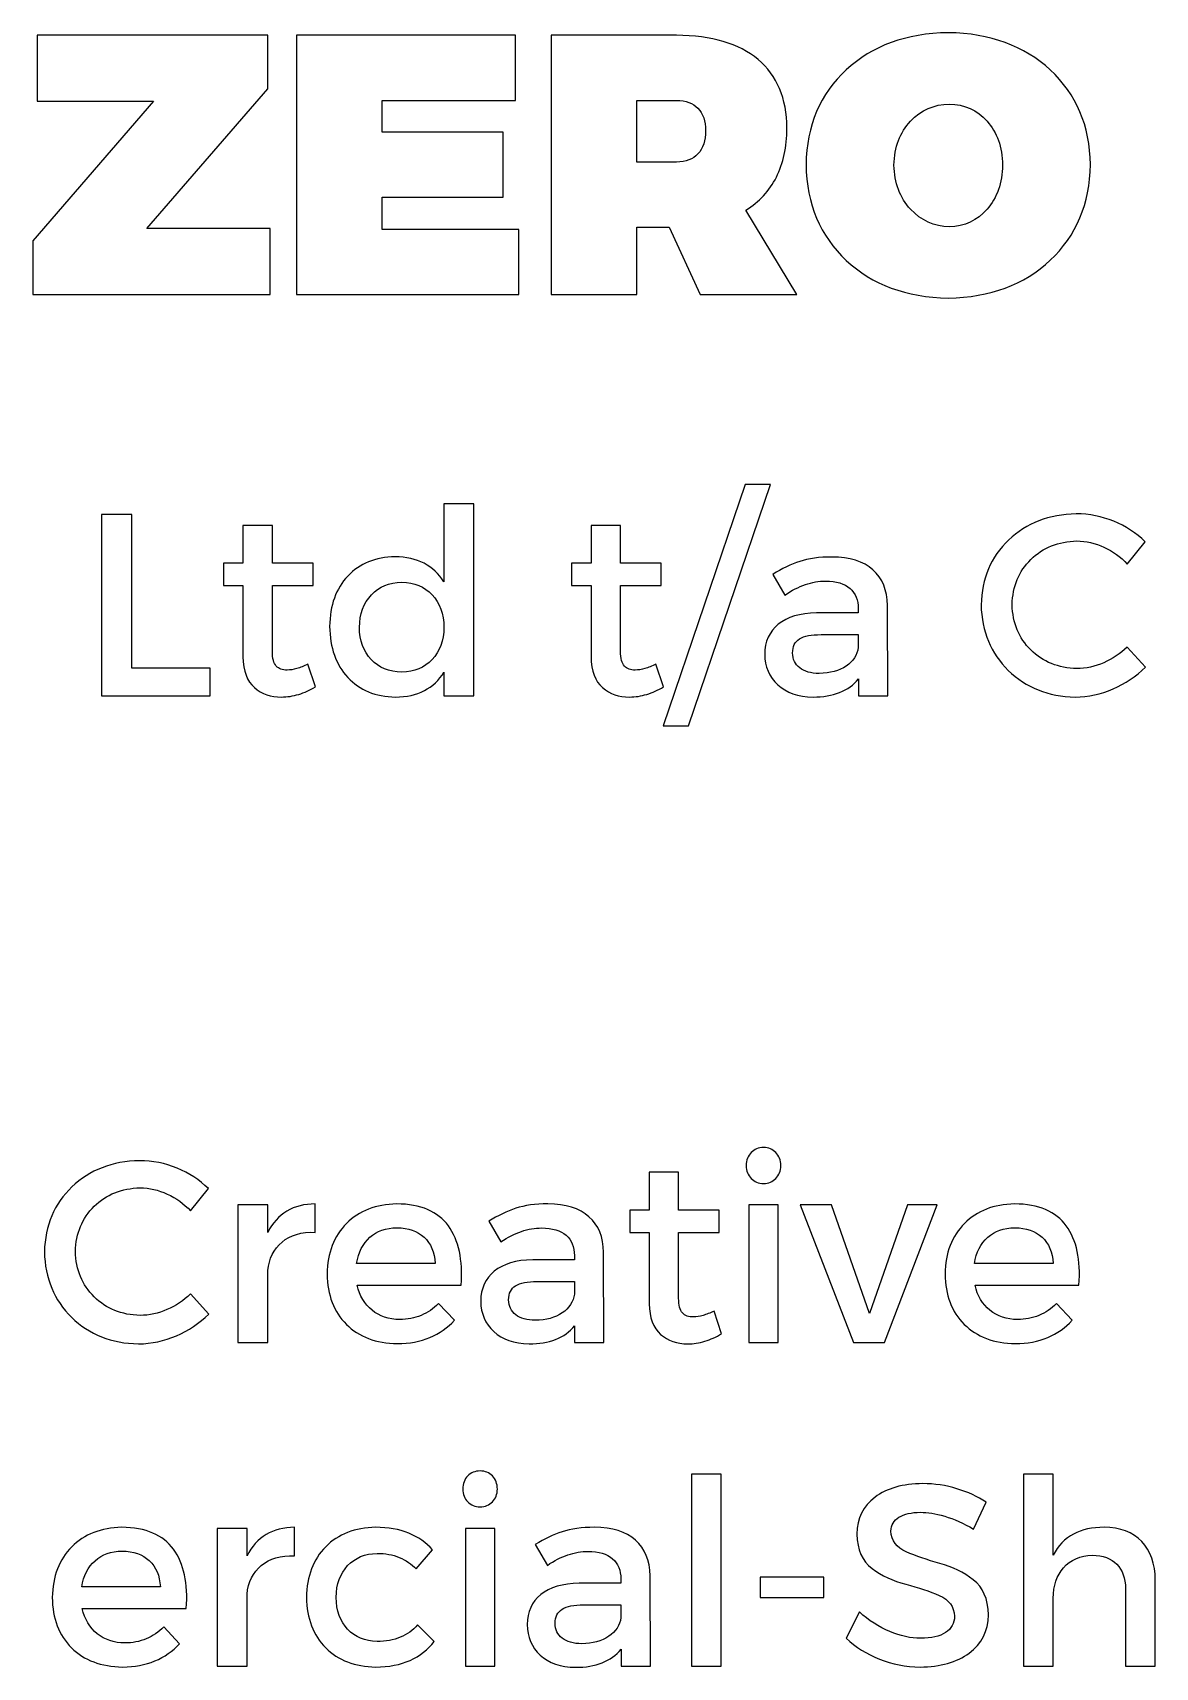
# Model space of a CAD drawing. Extents: x 10 to 159, y 11 to 264.
# Drawn here: x 54.93 to 72.08, y 51.28 to 76.25 of the extents above; entities that cross this region are included whole.
import ezdxf

# ---------------------------------------------------------------- set-up
doc = ezdxf.new("R2010")
doc.units = 0
doc.layers.add('Layer_1', color=7, linetype='CONTINUOUS')

msp = doc.modelspace()

# ---------------------------------------------------------------- linework, layer by layer
at = {"layer": 'Layer_1', "color": 7}
for points in [[(58.521854, 75.387165), (58.521854, 76.205601), (54.999766, 76.205601), (54.999766, 75.200901), (56.777743, 75.200901), (54.932032, 73.067329), (54.932032, 72.248896), (58.561365, 72.248896), (58.561365, 73.253593), (56.676146, 73.253593), (58.521854, 75.387165)], [(62.306985, 75.21219), (62.306985, 76.205601), (58.959871, 76.205601), (58.959871, 72.248896), (62.357785, 72.248896), (62.357785, 73.242304), (60.269366, 73.242304), (60.269366, 73.733365), (62.120721, 73.733365), (62.120721, 74.726773), (60.269366, 74.726773), (60.269366, 75.21219), (62.306985, 75.21219)], [(64.764895, 76.205601), (62.851451, 76.205601), (62.851451, 72.248896), (64.160945, 72.248896), (64.160945, 73.276171), (64.652006, 73.276171), (65.126133, 72.248896)], [(68.916999, 76.245112), (68.916999, 76.245112)], [(64.160945, 74.269582), (64.160945, 75.21219), (64.764895, 75.21219)], [(68.933932, 75.155745), (68.933932, 75.155745)], [(64.764895, 74.269582), (64.160945, 74.269582)], [(65.126133, 72.248896), (66.604958, 72.248896), (65.826036, 73.535812)], [(64.950602, 65.658364), (66.203088, 69.344705), (65.815885, 69.344705), (64.563399, 65.658364), (64.950602, 65.658364)], [(61.668375, 69.052326), (61.214003, 69.052326), (61.214003, 67.859104)], [(61.214003, 66.480186), (61.214003, 66.120638), (61.668375, 66.120638), (61.668375, 69.052326)], [(70.872621, 68.898235), (70.872621, 68.898235)], [(56.447188, 66.543401), (56.447188, 68.886382), (55.980962, 68.886382), (55.980962, 66.120638), (57.644357, 66.120638), (57.644357, 66.543401), (56.447188, 66.543401)], [(58.593442, 66.796281), (58.593442, 67.803803), (59.213758, 67.803803), (59.213758, 68.143593), (58.593442, 68.143593), (58.593442, 68.720446), (58.143021, 68.720446), (58.143021, 68.143593), (57.846691, 68.143593), (57.846691, 67.803803), (58.143021, 67.803803), (58.143021, 66.71331)], [(63.910464, 66.796281), (63.910464, 67.803803), (64.530783, 67.803803), (64.530783, 68.143593), (63.910464, 68.143593), (63.910464, 68.720446), (63.460043, 68.720446), (63.460043, 68.143593), (63.163715, 68.143593), (63.163715, 67.803803), (63.460043, 67.803803), (63.460043, 66.71331)], [(71.650981, 68.131728), (71.923605, 68.471521)], [(66.235021, 67.973686), (66.420723, 67.6576)], [(67.542822, 67.448194), (67.542822, 67.384979), (66.906702, 67.384979)], [(67.546773, 66.120638), (67.993243, 66.120638), (67.989292, 67.499559)], [(66.973871, 67.053089), (67.542822, 67.053089), (67.542822, 66.859487)], [(71.927556, 66.555254), (71.650981, 66.863438)], [(59.249318, 66.254987), (59.134736, 66.602668)], [(60.56998, 66.480186), (60.56998, 66.480186)], [(64.56634, 66.254987), (64.451761, 66.602668)], [(66.946213, 66.460431), (66.946213, 66.460431)], [(67.546773, 66.377457), (67.546773, 66.120638)], [(66.094878, 59.221961), (66.094878, 59.221961)], [(56.565278, 59.020457), (56.565278, 59.020457)], [(64.79792, 56.918503), (64.79792, 57.926025), (65.418239, 57.926025), (65.418239, 58.265815), (64.79792, 58.265815), (64.79792, 58.842669), (64.347502, 58.842669), (64.347502, 58.265815), (64.051172, 58.265815), (64.051172, 57.926025), (64.347502, 57.926025), (64.347502, 56.835532)], [(57.343638, 58.25395), (57.616259, 58.593743)], [(58.522139, 58.344826), (58.067767, 58.344826), (58.067767, 56.24286), (58.522139, 56.24286), (58.522139, 57.341255)], [(58.522139, 57.926014), (58.522139, 58.344826)], [(59.249132, 57.926014), (59.249132, 58.36063)], [(60.491886, 58.36063), (60.491886, 58.36063)], [(66.320089, 56.24286), (66.320089, 58.344826), (65.869668, 58.344826), (65.869668, 56.24286), (66.320089, 56.24286)], [(67.94084, 56.24286), (68.746855, 58.344826), (68.292483, 58.344826), (67.71563, 56.68933), (67.130874, 58.344826), (66.656746, 58.344826), (67.470663, 56.24286), (67.94084, 56.24286)], [(69.929793, 58.36063), (69.929793, 58.36063)], [(61.898062, 58.095909), (62.083761, 57.779823)], [(61.080594, 57.451886), (59.87947, 57.451886)], [(63.205862, 57.570416), (63.205862, 57.507202), (62.569742, 57.507202)], [(63.209813, 56.24286), (63.656283, 56.24286), (63.652332, 57.621781)], [(70.518503, 57.451886), (69.317379, 57.451886)], [(62.636908, 57.175311), (63.205862, 57.175311), (63.205862, 56.981709)], [(57.62021, 56.677477), (57.343638, 56.985661)], [(59.887372, 57.119995), (61.475699, 57.119995)], [(69.325281, 57.119995), (70.913608, 57.119995)], [(61.372973, 56.582653), (61.131958, 56.839472)], [(65.453796, 56.377209), (65.339217, 56.72489)], [(70.810879, 56.582653), (70.569864, 56.839472)], [(62.60925, 56.582653), (62.60925, 56.582653)], [(63.209813, 56.499679), (63.209813, 56.24286)], [(61.765632, 54.283072), (61.765632, 54.283072)], [(65.44862, 51.303971), (65.44862, 54.235659), (64.994248, 54.235659), (64.994248, 51.303971), (65.44862, 51.303971)], [(70.5187, 52.995027), (70.5187, 54.235659), (70.064328, 54.235659), (70.064328, 51.303971), (70.5187, 51.303971), (70.5187, 52.339151)], [(68.526962, 54.089471), (68.526962, 54.089471)], [(69.301371, 53.394084), (69.494973, 53.804993)], [(56.293831, 53.421741), (56.293831, 53.421741)], [(58.932736, 52.987125), (58.932736, 53.421741)], [(60.171536, 53.421741), (60.171536, 53.421741)], [(71.297058, 53.421741), (71.297058, 53.421741)], [(58.20574, 53.405937), (57.751368, 53.405937), (57.751368, 51.303971), (58.20574, 51.303971), (58.20574, 52.402366)], [(58.20574, 52.987125), (58.20574, 53.405937)], [(61.990842, 51.303971), (61.990842, 53.405937), (61.540424, 53.405937), (61.540424, 51.303971), (61.990842, 51.303971)], [(60.791852, 52.785621), (61.040769, 53.077998)], [(62.608025, 53.15702), (62.793725, 52.840934)], [(63.919777, 51.303971), (64.366247, 51.303971), (64.362296, 52.682892)], [(56.882538, 52.512997), (55.681414, 52.512997)], [(63.915826, 52.631528), (63.915826, 52.568313), (63.279706, 52.568313)], [(67.016898, 52.351004), (67.016898, 52.663136), (66.044936, 52.663136), (66.044936, 52.351004), (67.016898, 52.351004)], [(71.624997, 52.485339), (71.624997, 51.303971), (72.079366, 51.303971), (72.079366, 52.611772)], [(55.689317, 52.181107), (57.277643, 52.181107)], [(63.346875, 52.236422), (63.915826, 52.236422), (63.915826, 52.042821)], [(61.064476, 51.679324), (60.811608, 51.932189)], [(67.558954, 52.129745), (67.35745, 51.726734)], [(57.174917, 51.643764), (56.933902, 51.900583)], [(63.319217, 51.643764), (63.319217, 51.643764)], [(63.919777, 51.560791), (63.919777, 51.303971)]]:
    msp.add_lwpolyline(points, dxfattribs=at)
for points in [[(66.010889, 75.835892), (65.719731, 76.079775), (65.304399, 76.20301), (64.764895, 76.205601)], [(68.916999, 76.245112), (68.275773, 76.234528), (67.756255, 76.045437), (67.358446, 75.677851)], [(70.475551, 75.675734), (70.077736, 76.044378), (69.558222, 76.23417), (68.916999, 76.245112)], [(66.452561, 74.788862), (66.449259, 75.242997), (66.302041, 75.592007), (66.010889, 75.835892)], [(67.358446, 75.677851), (66.960637, 75.310259), (66.755792, 74.827665), (66.743916, 74.23007)], [(71.090082, 74.23007), (71.0782, 74.825195), (70.873358, 75.307084), (70.475551, 75.675734)], [(64.764895, 75.21219), (64.906943, 75.211343), (65.016535, 75.170796), (65.093678, 75.090837)], [(68.339157, 74.893284), (68.500371, 75.063317), (68.698629, 75.150804), (68.933932, 75.155745)], [(68.933932, 75.155745), (69.165349, 75.150806), (69.357257, 75.063317), (69.509657, 74.893284)], [(65.093678, 75.090837), (65.170815, 75.010872), (65.209855, 74.897043), (65.2108, 74.749351)], [(68.087277, 74.224426), (68.093965, 74.500293), (68.177938, 74.723245), (68.339157, 74.893284)], [(69.509657, 74.893284), (69.662054, 74.723245), (69.741074, 74.500293), (69.746721, 74.224426)], [(65.2108, 74.749351), (65.209953, 74.596011), (65.170815, 74.477949), (65.093678, 74.395168)], [(66.291697, 74.039573), (66.39823, 74.250529), (66.451853, 74.500293), (66.452561, 74.788862)], [(65.093678, 74.395168), (65.016535, 74.312381), (64.906943, 74.270519), (64.764895, 74.269582)], [(66.743916, 74.23007), (66.755797, 73.629061), (66.960637, 73.141999), (67.358446, 72.768882)], [(68.341274, 73.549923), (68.178996, 73.72325), (68.094329, 73.948085), (68.087277, 74.224426)], [(69.746721, 74.224426), (69.741076, 73.948085), (69.662054, 73.72325), (69.509657, 73.549923)], [(70.475551, 72.770999), (70.873358, 73.145174), (71.0782, 73.631531), (71.090082, 74.23007)], [(65.826036, 73.535812), (66.029936, 73.660693), (66.185155, 73.828612), (66.291697, 74.039573)], [(68.933932, 73.281815), (68.701099, 73.287234), (68.503546, 73.376594), (68.341274, 73.549923)], [(69.509657, 73.549923), (69.357257, 73.376594), (69.165349, 73.287222), (68.933932, 73.281815)], [(67.358446, 72.768882), (67.756255, 72.395767), (68.275773, 72.203622), (68.916999, 72.192451)], [(68.916999, 72.192451), (69.558222, 72.203966), (70.077736, 72.396825), (70.475551, 72.770999)], [(70.872621, 68.898235), (70.454221, 68.88943), (70.109656, 68.75591), (69.838926, 68.497694)], [(71.444045, 68.784147), (71.261224, 68.858967), (71.070749, 68.896996), (70.872621, 68.898235)], [(71.923605, 68.471521), (71.786713, 68.605113), (71.62686, 68.709321), (71.444045, 68.784147)], [(69.838926, 68.497694), (69.568195, 68.239475), (69.428098, 67.909396), (69.418632, 67.507461)], [(70.179212, 68.20186), (70.363594, 68.383112), (70.597364, 68.476951), (70.880523, 68.483374)], [(70.880523, 68.483374), (71.02276, 68.482245), (71.161046, 68.450856), (71.295387, 68.389041)], [(60.467254, 68.242359), (60.166312, 68.23759), (59.925627, 68.139464), (59.745197, 67.948004)], [(60.910267, 68.142594), (60.785065, 68.208442), (60.637395, 68.241699), (60.467254, 68.242359)], [(66.647413, 68.171239), (66.51316, 68.126623), (66.375695, 68.060772), (66.235021, 67.973686)], [(67.139814, 68.238408), (66.945801, 68.238242), (66.781666, 68.215858), (66.647413, 68.171239)], [(67.766057, 68.042337), (67.620526, 68.171154), (67.411778, 68.236511), (67.139814, 68.238408)], [(69.892759, 67.511412), (69.899335, 67.790454), (69.994828, 68.020603), (70.179212, 68.20186)], [(71.295387, 68.389041), (71.429719, 68.327221), (71.548252, 68.24145), (71.650981, 68.131728)], [(59.745197, 67.948004), (59.564764, 67.756542), (59.472246, 67.50038), (59.467634, 67.179522)], [(61.214003, 67.859104), (61.136711, 67.982243), (61.035463, 68.07674), (60.910267, 68.142594)], [(67.989292, 67.499559), (67.98599, 67.732587), (67.911588, 67.913514), (67.766057, 68.042337)], [(59.922006, 67.16372), (59.92703, 67.368842), (59.988103, 67.534458), (60.105236, 67.660564)], [(60.105236, 67.660564), (60.22237, 67.786666), (60.377284, 67.851529), (60.56998, 67.855153)], [(60.56998, 67.855153), (60.762758, 67.851766), (60.917509, 67.787408), (61.03423, 67.662045)], [(61.03423, 67.662045), (61.150949, 67.536679), (61.210873, 67.370572), (61.214003, 67.16372)], [(66.420723, 67.6576), (66.525589, 67.728718), (66.629963, 67.782058), (66.733843, 67.81762)], [(66.733843, 67.81762), (66.837724, 67.853178), (66.94012, 67.870958), (67.041039, 67.870958)], [(67.041039, 67.870958), (67.207147, 67.869829), (67.332265, 67.832516), (67.416389, 67.758848)], [(67.416389, 67.758848), (67.500511, 67.685173), (67.542658, 67.581623), (67.542822, 67.448194)], [(69.418632, 67.507461), (69.427945, 67.101405), (69.566384, 66.767706), (69.833987, 66.506362)], [(70.179212, 66.818988), (69.994828, 67.001394), (69.899344, 67.232201), (69.892759, 67.511412)], [(59.467634, 67.179522), (59.471839, 66.854548), (59.564188, 66.594766), (59.744703, 66.400176)], [(60.103755, 66.672306), (59.987363, 66.796845), (59.926782, 66.96065), (59.922006, 67.16372)], [(61.214003, 67.16372), (61.21087, 66.96065), (61.150949, 66.796845), (61.03423, 66.672306)], [(66.31997, 67.21113), (66.183163, 67.099348), (66.114021, 66.946575), (66.11254, 66.752807)], [(66.906702, 67.384979), (66.652352, 67.380859), (66.456774, 67.322913), (66.31997, 67.21113)], [(66.539254, 66.772563), (66.538972, 66.87241), (66.574235, 66.944351), (66.64544, 66.988389)], [(66.64544, 66.988389), (66.716639, 67.032427), (66.826116, 67.053995), (66.973871, 67.053089)], [(58.143021, 66.71331), (58.147791, 66.499374), (58.206403, 66.343472), (58.318843, 66.245603)], [(58.652709, 66.572552), (58.613692, 66.614778), (58.593936, 66.689355), (58.593442, 66.796281)], [(60.56998, 66.480186), (60.375554, 66.483714), (60.220146, 66.547764), (60.103755, 66.672306)], [(61.03423, 66.672306), (60.917509, 66.547764), (60.762758, 66.483725), (60.56998, 66.480186)], [(63.460043, 66.71331), (63.464813, 66.499374), (63.523424, 66.343472), (63.635867, 66.245603)], [(63.969731, 66.572552), (63.930713, 66.614778), (63.910958, 66.689355), (63.910464, 66.796281)], [(66.11254, 66.752807), (66.114797, 66.563157), (66.181272, 66.408078), (66.311574, 66.287572)], [(66.647907, 66.545377), (66.576623, 66.600856), (66.540405, 66.676585), (66.539254, 66.772563)], [(67.542822, 66.859487), (67.527836, 66.742602), (67.465942, 66.647445), (67.357123, 66.574022)], [(70.880523, 66.535499), (70.597364, 66.542075), (70.363594, 66.63658), (70.179212, 66.818988)], [(71.650981, 66.863438), (71.544547, 66.761615), (71.424535, 66.681772), (71.290939, 66.623905)], [(58.818653, 66.511806), (58.747039, 66.510113), (58.691724, 66.53032), (58.652709, 66.572552)], [(58.966323, 66.535005), (58.914877, 66.519624), (58.865651, 66.511863), (58.818653, 66.511806)], [(59.134736, 66.602668), (59.073906, 66.572953), (59.017769, 66.550397), (58.966323, 66.535005)], [(59.744703, 66.400176), (59.925218, 66.205587), (60.1687, 66.105821), (60.475156, 66.100882)], [(60.914218, 66.198672), (61.03859, 66.263372), (61.13852, 66.357208), (61.214003, 66.480186)], [(64.135675, 66.511806), (64.064061, 66.510113), (64.008748, 66.53032), (63.969731, 66.572552)], [(64.283347, 66.535005), (64.231898, 66.519624), (64.182676, 66.511863), (64.135675, 66.511806)], [(64.451761, 66.602668), (64.390928, 66.572953), (64.334791, 66.550397), (64.283347, 66.535005)], [(66.946213, 66.460431), (66.818626, 66.461559), (66.71919, 66.489897), (66.647907, 66.545377)], [(67.357123, 66.574022), (67.248303, 66.500599), (67.111332, 66.462734), (66.946213, 66.460431)], [(69.833987, 66.506362), (70.10159, 66.245016), (70.442531, 66.109857), (70.856819, 66.100882)], [(71.290939, 66.623905), (71.157344, 66.566038), (71.020539, 66.536569), (70.880523, 66.535499)], [(71.433673, 66.224355), (71.62003, 66.305022), (71.784656, 66.415323), (71.927556, 66.555254)], [(58.318843, 66.245603), (58.431283, 66.147731), (58.568912, 66.099497), (58.731729, 66.100894)], [(58.994969, 66.140899), (59.081478, 66.167315), (59.166263, 66.20535), (59.249318, 66.254987)], [(60.475156, 66.100882), (60.643485, 66.101447), (60.78984, 66.133973), (60.914218, 66.198672)], [(63.635867, 66.245603), (63.748305, 66.147731), (63.885933, 66.099497), (64.048753, 66.100894)], [(64.31199, 66.140899), (64.398502, 66.167315), (64.483285, 66.20535), (64.56634, 66.254987)], [(66.311574, 66.287572), (66.441876, 66.167063), (66.621815, 66.104833), (66.851389, 66.100882)], [(66.851389, 66.100882), (67.00408, 66.1008), (67.139239, 66.123686), (67.256866, 66.169533)], [(67.256866, 66.169533), (67.374491, 66.215383), (67.471126, 66.284691), (67.546773, 66.377457)], [(70.856819, 66.100882), (71.055027, 66.102576), (71.247313, 66.143687), (71.433673, 66.224355)], [(58.731729, 66.100894), (58.82071, 66.101142), (58.908456, 66.114468), (58.994969, 66.140899)], [(64.048753, 66.100894), (64.137732, 66.101142), (64.225478, 66.114468), (64.31199, 66.140899)], [(66.094878, 59.221961), (66.018162, 59.22055), (65.955274, 59.194727), (65.906215, 59.144421)], [(66.283541, 59.144421), (66.234482, 59.194713), (66.171595, 59.220559), (66.094878, 59.221961)], [(56.565278, 59.020457), (56.146875, 59.011652), (55.802313, 58.878133), (55.531583, 58.619916)], [(57.136702, 58.906369), (56.953881, 58.981189), (56.763406, 59.019218), (56.565278, 59.020457)], [(65.906215, 59.144421), (65.857154, 59.094123), (65.831802, 59.027778), (65.830156, 58.945386)], [(65.830156, 58.945386), (65.83185, 58.86488), (65.857165, 58.799689), (65.906215, 58.749809)], [(66.3596, 58.945386), (66.357906, 59.027778), (66.332591, 59.094123), (66.283541, 59.144421)], [(66.283541, 58.749809), (66.3326, 58.799689), (66.357952, 58.86488), (66.3596, 58.945386)], [(57.616259, 58.593743), (57.47937, 58.727336), (57.319517, 58.831543), (57.136702, 58.906369)], [(65.906215, 58.749809), (65.955274, 58.699923), (66.018162, 58.674241), (66.094878, 58.672762)], [(66.094878, 58.672762), (66.171595, 58.674173), (66.234482, 58.699912), (66.283541, 58.749809)], [(55.531583, 58.619916), (55.260852, 58.361697), (55.120754, 58.031618), (55.111289, 57.629683)], [(55.871866, 58.324082), (56.056248, 58.505334), (56.290021, 58.599173), (56.57318, 58.605596)], [(56.57318, 58.605596), (56.715417, 58.604467), (56.853703, 58.573079), (56.988041, 58.511264)], [(56.988041, 58.511264), (57.122376, 58.449443), (57.240907, 58.363673), (57.343638, 58.25395)], [(55.585416, 57.633634), (55.591992, 57.912676), (55.687485, 58.142825), (55.871866, 58.324082)], [(58.814516, 58.249999), (58.691374, 58.176573), (58.593914, 58.068578), (58.522139, 57.926014)], [(59.249132, 58.36063), (59.082528, 58.360348), (58.937658, 58.323422), (58.814516, 58.249999)], [(60.491886, 58.36063), (60.174482, 58.354054), (59.919311, 58.254608), (59.726367, 58.062324)], [(61.281604, 58.024789), (61.12282, 58.2444), (60.85958, 58.356346), (60.491886, 58.36063)], [(62.310453, 58.293461), (62.176197, 58.248845), (62.038735, 58.182994), (61.898062, 58.095909)], [(62.802855, 58.36063), (62.608838, 58.360464), (62.444706, 58.338081), (62.310453, 58.293461)], [(63.429097, 58.164559), (63.283564, 58.293377), (63.074815, 58.358734), (62.802855, 58.36063)], [(63.652332, 57.621781), (63.64903, 57.854809), (63.574625, 58.035736), (63.429097, 58.164559)], [(69.929793, 58.36063), (69.612391, 58.354054), (69.357217, 58.254608), (69.164276, 58.062324)], [(70.719513, 58.024789), (70.560726, 58.2444), (70.297486, 58.356346), (69.929793, 58.36063)], [(58.740435, 57.777353), (58.866538, 57.884936), (59.036105, 57.934489), (59.249132, 57.926014)], [(59.726367, 58.062324), (59.533423, 57.870038), (59.434318, 57.612561), (59.429049, 57.289893)], [(60.082455, 57.850449), (60.190369, 57.946506), (60.328161, 57.995401), (60.495838, 57.997131)], [(60.495838, 57.997131), (60.669599, 57.99572), (60.808052, 57.947248), (60.911192, 57.85193)], [(61.475699, 57.119995), (61.505084, 57.503578), (61.440385, 57.805175), (61.281604, 58.024789)], [(62.083761, 57.779823), (62.188626, 57.85094), (62.293, 57.90428), (62.396881, 57.939843)], [(62.396881, 57.939843), (62.500761, 57.9754), (62.60316, 57.99318), (62.704077, 57.99318)], [(62.704077, 57.99318), (62.870184, 57.992051), (62.995302, 57.954738), (63.079427, 57.88107)], [(69.164276, 58.062324), (68.971332, 57.870038), (68.872227, 57.612561), (68.866958, 57.289893)], [(69.520364, 57.850449), (69.628278, 57.946506), (69.76607, 57.995401), (69.933744, 57.997131)], [(69.933744, 57.997131), (70.107508, 57.99572), (70.245958, 57.947248), (70.349099, 57.85193)], [(70.913608, 57.119995), (70.94299, 57.503578), (70.878294, 57.805175), (70.719513, 58.024789)], [(58.522139, 57.341255), (58.541556, 57.524403), (58.61433, 57.669767), (58.740435, 57.777353)], [(59.87947, 57.451886), (59.906874, 57.621533), (59.974542, 57.754386), (60.082455, 57.850449)], [(60.911192, 57.85193), (61.014328, 57.75661), (61.070795, 57.623263), (61.080594, 57.451886)], [(63.079427, 57.88107), (63.163552, 57.807396), (63.205696, 57.703846), (63.205862, 57.570416)], [(69.317379, 57.451886), (69.344783, 57.621533), (69.412451, 57.754386), (69.520364, 57.850449)], [(70.349099, 57.85193), (70.452237, 57.75661), (70.508704, 57.623263), (70.518503, 57.451886)], [(55.111289, 57.629683), (55.120602, 57.223627), (55.259041, 56.889928), (55.526644, 56.628584)], [(55.871866, 56.941211), (55.687485, 57.123616), (55.592001, 57.354423), (55.585416, 57.633634)], [(62.569742, 57.507202), (62.315389, 57.503081), (62.119812, 57.445135), (61.983008, 57.333353)], [(59.429049, 57.289893), (59.433339, 56.969032), (59.531448, 56.712873), (59.723404, 56.521411)], [(61.983008, 57.333353), (61.846203, 57.22157), (61.777059, 57.068798), (61.775577, 56.875029)], [(62.308478, 57.110612), (62.379677, 57.15465), (62.489153, 57.176217), (62.636908, 57.175311)], [(68.866958, 57.289893), (68.871248, 56.969032), (68.969357, 56.712873), (69.161313, 56.521411)], [(56.57318, 56.657721), (56.290021, 56.664297), (56.056248, 56.758802), (55.871866, 56.941211)], [(57.343638, 56.985661), (57.237204, 56.883838), (57.117189, 56.803994), (56.983596, 56.746127)], [(60.115546, 56.735756), (60.000967, 56.828276), (59.924908, 56.956355), (59.887372, 57.119995)], [(62.202291, 56.894785), (62.202009, 56.994632), (62.237276, 57.066574), (62.308478, 57.110612)], [(63.205862, 56.981709), (63.190876, 56.864824), (63.128979, 56.769667), (63.020163, 56.696244)], [(64.857187, 56.694774), (64.81817, 56.737), (64.798414, 56.811577), (64.79792, 56.918503)], [(69.553455, 56.735756), (69.438873, 56.828276), (69.362817, 56.956355), (69.325281, 57.119995)], [(56.983596, 56.746127), (56.850001, 56.68826), (56.713193, 56.658791), (56.57318, 56.657721)], [(57.12633, 56.346577), (57.312684, 56.427244), (57.477313, 56.537545), (57.62021, 56.677477)], [(60.539297, 56.594506), (60.371378, 56.596199), (60.230125, 56.643235), (60.115546, 56.735756)], [(61.131958, 56.839472), (61.054169, 56.76012), (60.964775, 56.699538), (60.863779, 56.657721)], [(61.775577, 56.875029), (61.777835, 56.685379), (61.844309, 56.530301), (61.974611, 56.409795)], [(62.310947, 56.667599), (62.23966, 56.723078), (62.203443, 56.798807), (62.202291, 56.894785)], [(62.60925, 56.582653), (62.481663, 56.583782), (62.382228, 56.61212), (62.310947, 56.667599)], [(63.020163, 56.696244), (62.911341, 56.622822), (62.774373, 56.584956), (62.60925, 56.582653)], [(64.347502, 56.835532), (64.352272, 56.621597), (64.410881, 56.465694), (64.523324, 56.367825)], [(65.023131, 56.634029), (64.951517, 56.632335), (64.896204, 56.652542), (64.857187, 56.694774)], [(65.339217, 56.72489), (65.278387, 56.695175), (65.222247, 56.67262), (65.170804, 56.657227)], [(69.977206, 56.594506), (69.809284, 56.596199), (69.668034, 56.643235), (69.553455, 56.735756)], [(70.569864, 56.839472), (70.492075, 56.76012), (70.402684, 56.699538), (70.301685, 56.657721)], [(55.526644, 56.628584), (55.794244, 56.367238), (56.135188, 56.232079), (56.549473, 56.223105)], [(59.723404, 56.521411), (59.91536, 56.329948), (60.17547, 56.231831), (60.50374, 56.227056)], [(60.863779, 56.657721), (60.762777, 56.615907), (60.654619, 56.594834), (60.539297, 56.594506)], [(60.99762, 56.320401), (61.144466, 56.381888), (61.269584, 56.469307), (61.372973, 56.582653)], [(62.919904, 56.291755), (63.037528, 56.337605), (63.134164, 56.406913), (63.209813, 56.499679)], [(65.170804, 56.657227), (65.119354, 56.641846), (65.070132, 56.634085), (65.023131, 56.634029)], [(69.161313, 56.521411), (69.353266, 56.329948), (69.613379, 56.231831), (69.941646, 56.227056)], [(70.301685, 56.657721), (70.200687, 56.615907), (70.092525, 56.594834), (69.977206, 56.594506)], [(70.435529, 56.320401), (70.582375, 56.381888), (70.707493, 56.469307), (70.810879, 56.582653)], [(56.549473, 56.223105), (56.747684, 56.224798), (56.939967, 56.265909), (57.12633, 56.346577)], [(60.50374, 56.227056), (60.686146, 56.227902), (60.850772, 56.258913), (60.99762, 56.320401)], [(61.974611, 56.409795), (62.104913, 56.289286), (62.284853, 56.227056), (62.514426, 56.223105)], [(62.514426, 56.223105), (62.667117, 56.223023), (62.802276, 56.245908), (62.919904, 56.291755)], [(64.523324, 56.367825), (64.635764, 56.269953), (64.773392, 56.221719), (64.936209, 56.223116)], [(64.936209, 56.223116), (65.025188, 56.223364), (65.112934, 56.236691), (65.199449, 56.263121)], [(65.199449, 56.263121), (65.285959, 56.289537), (65.370741, 56.327572), (65.453796, 56.377209)], [(69.941646, 56.227056), (70.124052, 56.227902), (70.288681, 56.258913), (70.435529, 56.320401)], [(61.576969, 54.205532), (61.52791, 54.155234), (61.502558, 54.088889), (61.500913, 54.006497)], [(61.765632, 54.283072), (61.688915, 54.281661), (61.626028, 54.255838), (61.576969, 54.205532)], [(61.954297, 54.205532), (61.905236, 54.255824), (61.842348, 54.28167), (61.765632, 54.283072)], [(62.030353, 54.006497), (62.02866, 54.088889), (62.003345, 54.155234), (61.954297, 54.205532)], [(61.500913, 54.006497), (61.502606, 53.925991), (61.527921, 53.8608), (61.576969, 53.81092)], [(61.954297, 53.81092), (62.003353, 53.8608), (62.028708, 53.925991), (62.030353, 54.006497)], [(68.526962, 54.089471), (68.222235, 54.086931), (67.979245, 54.017854), (67.797993, 53.88204)], [(69.049491, 54.010942), (68.88272, 54.062056), (68.708547, 54.088232), (68.526962, 54.089471)], [(69.494973, 53.804993), (69.36475, 53.891173), (69.216256, 53.959823), (69.049491, 54.010942)], [(61.576969, 53.81092), (61.626028, 53.761035), (61.688915, 53.735352), (61.765632, 53.733873)], [(61.765632, 53.733873), (61.842348, 53.735285), (61.905236, 53.761023), (61.954297, 53.81092)], [(67.797993, 53.88204), (67.616736, 53.746218), (67.523888, 53.558543), (67.519443, 53.319012)], [(56.293831, 53.421741), (55.976427, 53.415166), (55.721256, 53.315719), (55.528312, 53.123435)], [(57.083548, 53.0859), (56.924764, 53.305511), (56.661524, 53.417457), (56.293831, 53.421741)], [(58.932736, 53.421741), (58.766131, 53.421459), (58.621258, 53.384533), (58.498119, 53.31111)], [(60.171536, 53.421741), (59.854298, 53.416887), (59.599785, 53.31794), (59.407995, 53.124917)], [(60.675791, 53.332841), (60.529682, 53.391611), (60.361599, 53.421245), (60.171536, 53.421741)], [(63.512819, 53.421741), (63.318805, 53.421575), (63.15467, 53.399192), (63.020417, 53.354572)], [(64.139061, 53.22567), (63.99353, 53.354488), (63.784782, 53.419845), (63.512819, 53.421741)], [(68.040981, 53.362475), (68.042674, 53.455735), (68.083701, 53.527019), (68.163959, 53.576326)], [(68.163959, 53.576326), (68.244215, 53.62563), (68.353361, 53.650488), (68.491402, 53.650903)], [(68.491402, 53.650903), (68.597997, 53.651467), (68.721633, 53.631486), (68.86231, 53.590649)], [(68.86231, 53.590649), (69.002981, 53.549819), (69.149335, 53.484296), (69.301371, 53.394084)], [(71.297058, 53.421741), (71.116706, 53.422588), (70.960804, 53.388402), (70.829351, 53.319506)], [(71.871936, 53.204927), (71.735623, 53.347079), (71.543997, 53.419351), (71.297058, 53.421741)], [(58.498119, 53.31111), (58.374977, 53.237684), (58.277517, 53.129689), (58.20574, 52.987125)], [(61.040769, 53.077998), (60.943555, 53.18912), (60.821895, 53.274069), (60.675791, 53.332841)], [(63.020417, 53.354572), (62.886164, 53.309956), (62.748699, 53.244105), (62.608025, 53.15702)], [(64.362296, 52.682892), (64.358994, 52.91592), (64.284589, 53.096847), (64.139061, 53.22567)], [(67.519443, 53.319012), (67.527232, 53.079016), (67.605007, 52.904118), (67.752801, 52.794325)], [(68.27428, 53.048057), (68.126537, 53.112392), (68.04877, 53.217198), (68.040981, 53.362475)], [(70.829351, 53.319506), (70.697894, 53.250607), (70.594344, 53.142449), (70.5187, 52.995027)], [(72.079366, 52.611772), (72.077391, 52.86505), (72.008246, 53.062769), (71.871936, 53.204927)], [(55.528312, 53.123435), (55.335368, 52.931149), (55.236262, 52.673672), (55.230993, 52.351004)], [(55.8844, 52.91156), (55.992313, 53.007617), (56.130105, 53.056512), (56.297782, 53.058242)], [(56.297782, 53.058242), (56.471543, 53.056831), (56.609996, 53.008359), (56.713137, 52.913041)], [(57.277643, 52.181107), (57.307028, 52.564689), (57.242329, 52.866286), (57.083548, 53.0859)], [(58.424036, 52.838464), (58.550141, 52.946047), (58.719706, 52.9956), (58.932736, 52.987125)], [(59.407995, 53.124917), (59.216203, 52.931888), (59.117755, 52.673917), (59.112652, 52.351004)], [(59.742846, 52.836489), (59.856768, 52.95757), (60.00625, 53.019637), (60.191292, 53.022682)], [(60.191292, 53.022682), (60.317806, 53.023811), (60.431234, 53.00366), (60.531578, 52.961936)], [(60.531578, 52.961936), (60.631917, 52.920201), (60.718675, 52.861429), (60.791852, 52.785621)], [(62.793725, 52.840934), (62.898593, 52.912051), (63.002967, 52.965391), (63.106848, 53.000954)], [(63.106848, 53.000954), (63.210725, 53.036511), (63.313124, 53.054291), (63.414041, 53.054291)], [(63.414041, 53.054291), (63.580151, 53.053162), (63.705266, 53.015849), (63.789393, 52.942181)], [(63.789393, 52.942181), (63.873515, 52.868507), (63.91566, 52.764957), (63.915826, 52.631528)], [(68.787239, 52.871061), (68.593008, 52.924717), (68.42202, 52.983716), (68.27428, 53.048057)], [(70.678223, 52.80488), (70.783007, 52.925798), (70.930019, 52.989179), (71.119261, 52.995027)], [(71.119261, 52.995027), (71.278617, 52.993616), (71.402417, 52.948105), (71.490659, 52.858714)], [(55.681414, 52.512997), (55.708818, 52.682644), (55.776487, 52.815497), (55.8844, 52.91156)], [(56.713137, 52.913041), (56.816272, 52.817721), (56.872739, 52.684374), (56.882538, 52.512997)], [(58.20574, 52.402366), (58.225157, 52.585514), (58.29793, 52.730878), (58.424036, 52.838464)], [(59.567024, 52.351004), (59.570326, 52.553575), (59.628924, 52.715404), (59.742846, 52.836489)], [(67.752801, 52.794325), (67.900595, 52.684526), (68.071726, 52.604084), (68.266191, 52.553002)], [(69.299458, 52.620724), (69.152206, 52.733957), (68.981467, 52.817402), (68.787239, 52.871061)], [(70.5187, 52.339151), (70.520393, 52.528717), (70.573437, 52.683962), (70.678223, 52.80488)], [(71.490659, 52.858714), (71.578899, 52.76932), (71.623676, 52.644863), (71.624997, 52.485339)], [(63.279706, 52.568313), (63.025356, 52.564192), (62.829779, 52.506246), (62.692974, 52.394464)], [(68.266191, 52.553002), (68.460657, 52.501914), (68.631788, 52.444437), (68.779585, 52.380573)], [(69.530533, 52.086283), (69.523731, 52.329344), (69.446704, 52.507491), (69.299458, 52.620724)], [(55.230993, 52.351004), (55.235283, 52.030143), (55.333392, 51.773984), (55.525348, 51.582522)], [(55.91749, 51.796867), (55.802911, 51.889388), (55.726852, 52.017466), (55.689317, 52.181107)], [(59.112652, 52.351004), (59.117761, 52.030143), (59.216203, 51.773984), (59.407995, 51.582522)], [(59.742846, 51.865517), (59.628924, 51.986599), (59.570315, 52.148428), (59.567024, 52.351004)], [(62.692974, 52.394464), (62.556167, 52.282681), (62.487025, 52.129909), (62.485544, 51.936141)], [(62.912258, 51.955896), (62.911976, 52.055743), (62.94724, 52.127685), (63.018441, 52.171723)], [(63.018441, 52.171723), (63.089643, 52.215761), (63.19912, 52.237328), (63.346875, 52.236422)], [(68.779585, 52.380573), (68.927376, 52.316709), (69.005162, 52.210709), (69.012943, 52.062576)], [(60.811608, 51.932189), (60.740076, 51.849052), (60.652, 51.786165), (60.547383, 51.743527)], [(62.485544, 51.936141), (62.487802, 51.74649), (62.554273, 51.591412), (62.684578, 51.470906)], [(63.020911, 51.72871), (62.949627, 51.784189), (62.91341, 51.859918), (62.912258, 51.955896)], [(63.915826, 52.042821), (63.90084, 51.925935), (63.838943, 51.830778), (63.730127, 51.757356)], [(68.02271, 51.830451), (67.858493, 51.899099), (67.703906, 51.998864), (67.558954, 52.129745)], [(69.012943, 52.062576), (69.011532, 51.955238), (68.965857, 51.872595), (68.875645, 51.814647)], [(69.237166, 51.502018), (69.427307, 51.642198), (69.525097, 51.836954), (69.530533, 52.086283)], [(56.341241, 51.655617), (56.173322, 51.657311), (56.03207, 51.704346), (55.91749, 51.796867)], [(56.665724, 51.718832), (56.564722, 51.677018), (56.456563, 51.655945), (56.341241, 51.655617)], [(56.933902, 51.900583), (56.856114, 51.821231), (56.76672, 51.760649), (56.665724, 51.718832)], [(60.191292, 51.679324), (60.00625, 51.682372), (59.856768, 51.744433), (59.742846, 51.865517)], [(60.547383, 51.743527), (60.44276, 51.700889), (60.324063, 51.679488), (60.191292, 51.679324)], [(60.696534, 51.390402), (60.846589, 51.457816), (60.969237, 51.554125), (61.064476, 51.679324)], [(63.319217, 51.643764), (63.19163, 51.644893), (63.092195, 51.673231), (63.020911, 51.72871)], [(63.730127, 51.757356), (63.621308, 51.683933), (63.484337, 51.646067), (63.319217, 51.643764)], [(67.35745, 51.726734), (67.501826, 51.594375), (67.671394, 51.488683), (67.866147, 51.409663)], [(68.495353, 51.726734), (68.344471, 51.727299), (68.186924, 51.761801), (68.02271, 51.830451)], [(68.875645, 51.814647), (68.785427, 51.756698), (68.658664, 51.727395), (68.495353, 51.726734)], [(55.525348, 51.582522), (55.717305, 51.391059), (55.977415, 51.292942), (56.305684, 51.288167)], [(56.799565, 51.381512), (56.946411, 51.443), (57.071528, 51.530418), (57.174917, 51.643764)], [(59.407995, 51.582522), (59.599785, 51.391059), (59.854298, 51.292942), (60.171536, 51.288167)], [(62.684578, 51.470906), (62.81488, 51.350397), (62.994817, 51.288167), (63.22439, 51.284216)], [(63.629867, 51.352866), (63.747495, 51.398716), (63.84413, 51.468024), (63.919777, 51.560791)], [(68.487451, 51.288167), (68.797114, 51.290425), (69.047019, 51.361838), (69.237166, 51.502018)], [(56.305684, 51.288167), (56.48809, 51.289013), (56.652716, 51.320024), (56.799565, 51.381512)], [(60.171536, 51.288167), (60.371476, 51.289013), (60.546474, 51.322987), (60.696534, 51.390402)], [(63.22439, 51.284216), (63.377081, 51.284134), (63.51224, 51.307019), (63.629867, 51.352866)], [(67.866147, 51.409663), (68.0609, 51.330641), (68.268003, 51.290142), (68.487451, 51.288167)]]:
    msp.add_open_spline(points, degree=3, dxfattribs=at)

doc.saveas('drawing.dxf')
